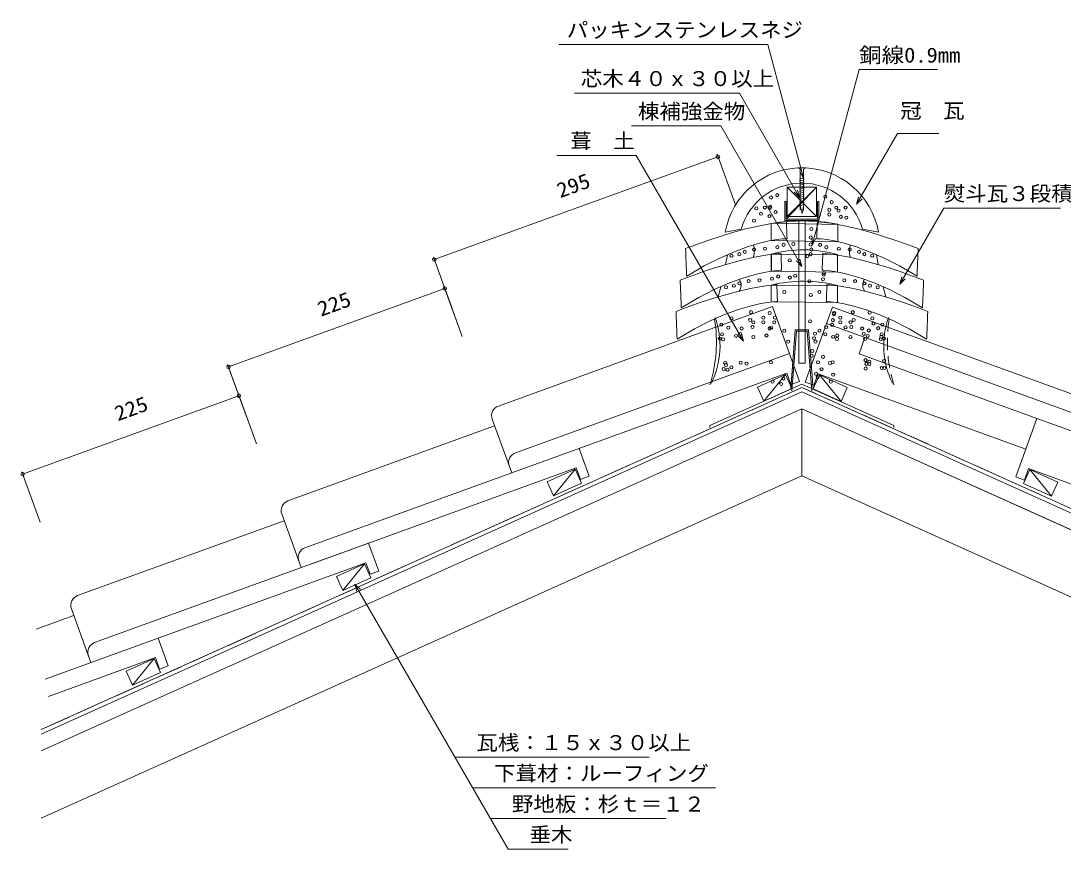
# Model space of a CAD drawing. Units: millimetres, scale not verified. Extents: x -774 to 773, y -402 to 408.
# Drawn here: x -774 to 245, y -402 to 408 of the extents above; entities that cross this region are included whole.
import ezdxf
from ezdxf.enums import TextEntityAlignment as Align

# ---------------------------------------------------------------- set-up
doc = ezdxf.new("R2010")
doc.units = ezdxf.units.MM
doc.header["$LTSCALE"] = 10
doc.linetypes.add('DASHED1', pattern=[1.8, 1.2, -0.6])
doc.linetypes.add('DASHED3', pattern=[4, 3, -1])
for name, color, linetype, lineweight in [('0-0_LAYER001', 2, 'Continuous', 18), ('0-1_LAYER002', 7, 'Continuous', 18), ('0-2_LAYER003', 2, 'Continuous', 18), ('0-3_LAYER004', 2, 'DASHED3', 18), ('0-4_LAYER005', 4, 'Continuous', 18), ('0-5_LAYER006', 2, 'Continuous', 18), ('0-6_LAYER007', 2, 'Continuous', 18)]:
    doc.layers.add(name, color=color, linetype=linetype, lineweight=lineweight)
doc.styles.add('ＭＳ ゴシック', font='')
doc.styles.get('ＭＳ ゴシック').set_extended_font_data('MS Gothic')

msp = doc.modelspace()

# ---------------------------------------------------------------- linework, layer by layer
at = {"layer": '0-0_LAYER001'}
for p, q in [((-93.46, 277.3), (-75.55, 227.95)), ((-369.92, 174.34), (-92.61, 274.95)), ((24.52, 191.82), (-40.55, 192.9)), ((-370.77, 176.69), (-352.87, 127.34)), ((-83.4, 179.07), (-85.1, 169.38)), ((62.31, 179.07), (64.01, 169.38)), ((-40.55, 162.96), (24.18, 162.12)), ((-359.69, 146.14), (-571.2, 69.41)), ((-360.54, 148.49), (-342.63, 99.14)), ((-89.9, 147.69), (-92.55, 137.77)), ((68.81, 147.69), (71.45, 137.77)), ((24.17, 132.4), (-40.55, 133.08)), ((51.14, 98.06), (45.34, 82.08)), ((219.25, 18.98), (45.34, 82.08)), ((-572.05, 71.76), (-554.14, 22.4)), ((-26.62, 62.01), (-53.98, 49.7)), ((-26.62, 62.01), (-47.82, 36.02)), ((-20.46, 48.33), (-26.62, 62.01)), ((6.54, 61.55), (33.88, 49.22)), ((-560.97, 41.2), (-772.48, -35.53)), ((-561.82, 43.55), (-543.91, -5.8)), ((-53.98, 49.7), (-47.82, 36.02)), ((-47.82, 36.02), (-20.46, 48.33)), ((27.72, 35.54), (0.37, 47.88)), ((33.88, 49.22), (27.72, 35.54)), ((-10.55, 28.54), (-10.55, -37.26)), ((-232.32, -30.53), (-259.67, -42.86)), ((-232.32, -30.53), (-253.5, -56.54)), ((-226.15, -44.2), (-232.32, -30.53)), ((-773.33, -33.18), (-755.42, -82.53)), ((212.28, -31.06), (239.64, -43.37)), ((-259.67, -42.86), (-253.5, -56.54)), ((-253.5, -56.54), (-226.15, -44.2)), ((233.49, -57.05), (206.13, -44.74)), ((239.64, -43.37), (233.49, -57.05)), ((-438.07, -123.14), (-465.42, -135.45)), ((-438.07, -123.14), (-459.27, -149.13)), ((-431.91, -136.82), (-438.07, -123.14)), ((-465.42, -135.45), (-459.27, -149.13)), ((-459.27, -149.13), (-431.91, -136.82)), ((-447.51, -142.92), (-297.82, -402.19)), ((-643.83, -215.74), (-671.19, -228.05)), ((-643.83, -215.74), (-665.03, -241.73)), ((-637.68, -229.41), (-643.83, -215.74)), ((-671.19, -228.05), (-665.03, -241.73)), ((-665.03, -241.73), (-637.68, -229.41)), ((-349.75, -312.24), (-159.95, -312.24)), ((-332.44, -342.23), (-94.96, -342.23)), ((-315.06, -372.32), (-143.39, -372.32)), ((-297.82, -402.19), (-239.01, -402.19))]:
    msp.add_line(p, q, dxfattribs=at)
at = {"layer": '0-0_LAYER001', "color": 4}
for p, q in [((-25.68, 211.4), (-38.59, 209.85)), ((4.59, 211.4), (17.5, 209.85)), ((-31.02, 180.52), (-43.93, 178.97)), ((9.93, 180.52), (22.84, 178.97)), ((-35.05, 149.94), (-47.97, 148.4)), ((13.96, 149.94), (26.88, 148.4)), ((-307.32, 31.12), (-39.41, 128.32)), ((-39.41, 128.32), (-12.86, 55.16)), ((19.34, 127.68), (-7.21, 54.52)), ((287.25, 30.48), (19.34, 127.68)), ((278.4, 15.61), (13.54, 111.7)), ((-290.67, -14.78), (-22.75, 82.42)), ((-496.38, -107.5), (-25.42, 63.37)), ((-25.42, 63.37), (-21.32, 52.09)), ((5.35, 62.73), (1.25, 51.45)), ((208.39, -10.94), (5.35, 62.73)), ((-21.32, 52.09), (-12.86, 55.16)), ((1.25, 51.45), (-7.21, 54.52)), ((-513.03, -61.6), (-310.92, 11.73)), ((-313.31, 18.31), (-294.27, -34.17)), ((219.25, 18.98), (198.5, -38.2)), ((484.11, -77.11), (219.25, 18.98)), ((-307.51, 2.33), (-294.27, -34.17)), ((-228.46, -10.3), (-218.57, -37.56)), ((211.06, -29.99), (206.97, -41.27)), ((414.11, -103.66), (211.06, -29.99)), ((198.5, -38.2), (206.97, -41.27)), ((-718.74, -154.31), (-516.63, -80.99)), ((-519.02, -74.41), (-499.98, -126.89)), ((-519.02, -74.41), (-499.98, -126.89)), ((-424.29, -130.28), (-432.75, -133.35)), ((-724.73, -167.12), (-705.69, -219.61)), ((-759.29, -187.11), (-722.35, -173.71)), ((-715.53, -192.51), (-705.69, -219.61)), ((-639.89, -195.73), (-630, -223)), ((-642.55, -214.78), (-747.26, -252.77)), ((-642.55, -214.78), (-638.46, -226.07)), ((-630, -223), (-638.46, -226.07))]:
    msp.add_line(p, q, dxfattribs=at)
at = {"layer": '0-0_LAYER001'}
for points in [[(-8.92, 254.05), (-43.93, 384.69), (-248.06, 384.69)], [(-0.51, 188.5), (45.46, 360.08), (121.96, 360.08)], [(-12.78, 235.04), (-71.69, 337.07), (-232.91, 337.07)], [(-10.55, 167.64), (-89.86, 305.02), (-177.16, 305.02)], [(42.97, 228.57), (82.81, 297.57), (123.31, 297.57)], [(-67.76, 94.7), (-172.49, 276.11), (-250.2, 276.11)], [(-8.92, 261.55), (-8.92, 254.05), (-12.67, 260.55)], [(-14.72, 242.28), (-12.78, 235.04), (-18.09, 240.34)], [(48.27, 233.87), (42.97, 228.57), (44.91, 235.81)], [(85.24, 150.34), (128.16, 224.68), (242.16, 224.68)], [(3.24, 195), (-0.51, 188.5), (-0.51, 196)], [(-12.49, 174.89), (-10.55, 167.64), (-15.85, 172.95)], [(90.54, 155.65), (85.24, 150.34), (87.18, 157.59)], [(-69.7, 101.95), (-67.76, 94.7), (-73.06, 100.01)], [(0.37, 47.88), (6.54, 61.55), (27.72, 35.54)], [(206.13, -44.74), (212.28, -31.06), (233.49, -57.05)], [(-445.57, -150.16), (-447.51, -142.92), (-442.21, -148.22)]]:
    msp.add_lwpolyline(points, dxfattribs=at)
at = {"layer": '0-0_LAYER001', "color": 4}
for points in [[(-25.68, 211.4), (-25.66, 210.93), (-25.61, 209.67), (-25.54, 207.81), (-25.45, 205.55), (-25.36, 203.09), (-25.26, 200.63), (-25.18, 198.36), (-25.1, 196.5), (-25.05, 195.24), (-25.04, 194.77), (-26.18, 194.75), (-29.55, 194.52), (-35.03, 193.87), (-42.51, 192.55), (-51.88, 190.35), (-63.02, 187.03), (-75.83, 182.36), (-90.2, 176.12), (-106.02, 168.08), (-123.17, 158), (-123.2, 158.76), (-123.28, 160.82), (-123.4, 163.85), (-123.54, 167.52), (-123.69, 171.53), (-123.85, 175.53), (-123.99, 179.21), (-124.11, 182.24), (-124.19, 184.3), (-124.22, 185.05), (-122.57, 185.7), (-117.94, 187.48), (-110.74, 190.13), (-101.44, 193.4), (-90.45, 197.01), (-78.22, 200.73), (-65.19, 204.28), (-51.8, 207.42), (-38.48, 209.87)], [(4.59, 211.4), (4.57, 210.93), (4.52, 209.67), (4.45, 207.81), (4.36, 205.55), (4.27, 203.09), (4.17, 200.63), (4.09, 198.36), (4.01, 196.5), (3.96, 195.24), (3.95, 194.77), (5.09, 194.75), (8.46, 194.52), (13.94, 193.87), (21.42, 192.55), (30.79, 190.35), (41.93, 187.03), (54.74, 182.36), (69.11, 176.12), (84.93, 168.08), (102.08, 158), (102.11, 158.76), (102.19, 160.82), (102.3, 163.85), (102.45, 167.52), (102.6, 171.53), (102.76, 175.53), (102.9, 179.21), (103.02, 182.24), (103.1, 184.3), (103.13, 185.05), (101.48, 185.7), (96.85, 187.48), (89.65, 190.13), (80.35, 193.4), (69.36, 197.01), (57.13, 200.73), (44.1, 204.28), (30.71, 207.42), (17.39, 209.87)], [(-31.02, 180.52), (-31, 180.05), (-30.95, 178.79), (-30.88, 176.93), (-30.79, 174.67), (-30.7, 172.21), (-30.6, 169.75), (-30.51, 167.48), (-30.44, 165.62), (-30.39, 164.36), (-30.37, 163.89), (-31.52, 163.87), (-34.89, 163.64), (-40.37, 162.99), (-47.85, 161.67), (-57.21, 159.47), (-68.36, 156.15), (-81.17, 151.48), (-95.54, 145.24), (-111.36, 137.2), (-128.51, 127.12), (-128.54, 127.88), (-128.61, 129.94), (-128.73, 132.97), (-128.88, 136.64), (-129.03, 140.65), (-129.19, 144.65), (-129.33, 148.33), (-129.45, 151.36), (-129.53, 153.42), (-129.55, 154.17), (-127.91, 154.82), (-123.27, 156.6), (-116.08, 159.25), (-106.77, 162.52), (-95.78, 166.13), (-83.56, 169.85), (-70.53, 173.4), (-57.14, 176.54), (-43.82, 178.99)], [(9.93, 180.52), (9.91, 180.05), (9.86, 178.79), (9.79, 176.93), (9.7, 174.67), (9.61, 172.21), (9.51, 169.75), (9.42, 167.48), (9.35, 165.62), (9.3, 164.36), (9.28, 163.89), (10.43, 163.87), (13.8, 163.64), (19.28, 162.99), (26.76, 161.67), (36.12, 159.47), (47.27, 156.15), (60.08, 151.48), (74.45, 145.24), (90.26, 137.2), (107.42, 127.12), (107.44, 127.88), (107.52, 129.94), (107.64, 132.97), (107.78, 136.64), (107.94, 140.65), (108.09, 144.65), (108.24, 148.33), (108.36, 151.36), (108.43, 153.42), (108.46, 154.17), (106.82, 154.82), (102.18, 156.6), (94.99, 159.25), (85.68, 162.52), (74.69, 166.13), (62.47, 169.85), (49.44, 173.4), (36.05, 176.54), (22.73, 178.99)], [(-35.05, 149.94), (-35.04, 149.47), (-34.99, 148.21), (-34.91, 146.35), (-34.83, 144.09), (-34.73, 141.63), (-34.64, 139.17), (-34.55, 136.91), (-34.48, 135.05), (-34.43, 133.78), (-34.41, 133.32), (-35.56, 133.29), (-38.93, 133.07), (-44.4, 132.41), (-51.88, 131.09), (-61.25, 128.89), (-72.39, 125.57), (-85.21, 120.9), (-99.58, 114.66), (-115.39, 106.62), (-132.54, 96.55), (-132.57, 97.3), (-132.65, 99.36), (-132.77, 102.39), (-132.91, 106.07), (-133.07, 110.07), (-133.22, 114.08), (-133.36, 117.75), (-133.48, 120.78), (-133.56, 122.84), (-133.59, 123.6), (-131.95, 124.25), (-127.31, 126.03), (-120.12, 128.68), (-110.81, 131.94), (-99.82, 135.56), (-87.59, 139.27), (-74.56, 142.82), (-61.17, 145.96), (-47.86, 148.42)], [(13.96, 149.94), (13.95, 149.47), (13.9, 148.21), (13.82, 146.35), (13.74, 144.09), (13.64, 141.63), (13.55, 139.17), (13.46, 136.91), (13.39, 135.05), (13.34, 133.78), (13.32, 133.32), (14.47, 133.29), (17.84, 133.07), (23.31, 132.41), (30.79, 131.09), (40.16, 128.89), (51.3, 125.57), (64.12, 120.9), (78.49, 114.66), (94.3, 106.62), (111.45, 96.55), (111.48, 97.3), (111.56, 99.36), (111.68, 102.39), (111.82, 106.07), (111.98, 110.07), (112.13, 114.08), (112.27, 117.75), (112.39, 120.78), (112.47, 122.84), (112.5, 123.6), (110.86, 124.25), (106.22, 126.03), (99.03, 128.68), (89.72, 131.94), (78.73, 135.56), (66.5, 139.27), (53.47, 142.82), (40.08, 145.96), (26.77, 148.42)], [(-490.58, -123.48), (-231.13, -29.35), (-227.03, -40.63), (-218.57, -37.56)], [(-702.09, -200.22), (-434.18, -103.02), (-424.29, -130.28)], [(-750.37, -235.82), (-436.84, -122.07), (-432.75, -133.35)]]:
    msp.add_lwpolyline(points, dxfattribs=at)
at = {"layer": '0-0_LAYER001'}
for centre in [(-92.61, 274.95), (-369.92, 174.34), (-359.69, 146.14), (-571.2, 69.41), (-560.97, 41.2), (-772.48, -35.53)]:
    msp.add_circle(centre, 1.7, dxfattribs=at)
msp.add_arc((-233.11, 93.7), 139, 342.49919, 9.13908, dxfattribs=at)
at = {"layer": '0-0_LAYER001', "linetype": 'DASHED1'}
msp.add_arc((212.02, 93.7), 139, 170.86092, 197.5008, dxfattribs=at)
at = {"layer": '0-0_LAYER001', "color": 4}
for centre in [(-303.91, 21.72), (-287.25, -24.18), (-509.62, -71), (-492.97, -116.9), (-715.33, -163.71), (-698.68, -209.62)]:
    msp.add_arc(centre, 10, 109.94091, 199.94091, dxfattribs=at)
at = {"layer": '0-1_LAYER002'}
for p, q in [((-248.06, 384.69), (-43.93, 384.69)), ((-0.51, 188.5), (45.46, 360.08)), ((45.46, 360.08), (121.96, 360.08)), ((-232.91, 337.07), (-71.69, 337.07)), ((-12.78, 235.04), (-71.69, 337.07)), ((-177.16, 305.02), (-89.86, 305.02)), ((82.81, 297.57), (123.31, 297.57)), ((-250.2, 276.11), (-172.49, 276.11)), ((-67.76, 94.7), (-172.49, 276.11)), ((-93.46, 277.3), (-75.55, 227.95)), ((-92.61, 274.95), (-369.92, 174.34)), ((-12.11, 262.75), (-12.11, 223.08)), ((-8.92, 262.79), (-8.92, 228.08)), ((-25.86, 213.96), (3.8, 245.12)), ((-24.84, 245.12), (-24.84, 216.48)), ((3.8, 216.48), (-24.84, 245.12)), ((42.97, 228.57), (44.91, 235.81)), ((-8.92, 228.08), (-8.92, 226.32)), ((85.24, 150.34), (128.16, 224.68)), ((128.16, 224.68), (242.16, 224.68)), ((-40.55, 192.9), (-40.55, 209.63)), ((24.52, 208.56), (-38.59, 209.85)), ((24.52, 208.88), (24.52, 191.82)), ((-40.55, 192.9), (24.52, 191.82)), ((-370.5, 175.94), (-342.63, 99.14)), ((-40.37, 162.99), (-40.37, 179.63)), ((-40.37, 179.63), (24.18, 179.21)), ((24.18, 179.21), (24.18, 162.12)), ((-10.55, 167.64), (-15.85, 172.95)), ((24.18, 162.12), (-40.37, 162.99)), ((-359.69, 146.14), (-571.2, 69.41)), ((-40.55, 133.08), (-40.55, 149.46)), ((-40.55, 149.28), (24.17, 149.05)), ((24.17, 149.05), (24.17, 132.41)), ((24.17, 132.41), (-38.93, 133.07)), ((-571.78, 71), (-543.91, -5.8)), ((-47.82, 36.02), (-26.62, 62.01)), ((6.54, 61.55), (27.72, 35.54)), ((-560.97, 41.2), (-772.48, -35.53)), ((-10.55, 44.99), (-754.29, -289.7)), ((-10.55, 44.99), (733.2, -289.7)), ((-10.55, 28.54), (-754.29, -306.15)), ((79.45, 12.16), (79.45, 9.97)), ((-253.5, -56.54), (-232.32, -30.53)), ((-773.33, -33.18), (-755.42, -82.53)), ((212.28, -31.06), (233.49, -57.05)), ((-459.27, -149.13), (-438.07, -123.14)), ((-447.51, -142.92), (-297.82, -402.19)), ((-665.03, -241.73), (-643.83, -215.74)), ((-349.75, -312.24), (-159.95, -312.24)), ((-332.44, -342.23), (-94.96, -342.23)), ((-315.06, -372.32), (-143.39, -372.32)), ((-297.82, -402.19), (-239.01, -402.19))]:
    msp.add_line(p, q, dxfattribs=at)
at = {"layer": '0-1_LAYER002', "color": 2}
for p, q in [((-14.35, 264.16), (-6.69, 264.16)), ((-12.11, 262.79), (-14.35, 264.16)), ((-12.11, 262.75), (-12.12, 223.08)), ((-8.92, 262.79), (-8.93, 222.18)), ((-8.92, 262.79), (-6.69, 264.16)), ((-24.84, 216.48), (-24.84, 245.12)), ((-24.84, 216.48), (3.8, 245.12)), ((-24.84, 245.12), (3.8, 245.12)), ((-24.84, 245.12), (3.8, 216.48)), ((-12.78, 253.02), (-8.26, 254.23)), ((-12.78, 251.02), (-8.26, 252.23)), ((-12.78, 249.02), (-8.26, 250.23)), ((-12.78, 247.02), (-8.26, 248.24)), ((-12.78, 245.03), (-8.26, 246.24)), ((-12.78, 243.03), (-8.26, 244.24)), ((-12.78, 241.03), (-8.26, 242.24)), ((-12.78, 239.03), (-8.26, 240.24)), ((-12.78, 237.03), (-8.26, 238.25)), ((-12.78, 235.04), (-8.26, 236.25)), ((-27.22, 212.6), (-27.22, 231.01)), ((-27.22, 231.01), (-25.86, 231.01)), ((-25.86, 213.96), (-25.86, 231.01)), ((-12.78, 233.04), (-8.26, 234.25)), ((-12.78, 231.04), (-8.26, 232.25)), ((-12.78, 229.04), (-8.26, 230.25)), ((-12.78, 227.04), (-8.26, 228.26)), ((-12.12, 227.22), (-10.33, 219.3)), ((-10.33, 219.3), (-8.93, 226.32)), ((6.19, 212.6), (6.19, 231.01)), ((-40.55, 209.63), (-40.55, 192.9)), ((6.19, 212.6), (-27.22, 212.6)), ((4.82, 213.96), (-25.86, 213.96)), ((-13.59, 212.6), (-13.59, 72.93)), ((-7.45, 212.6), (-7.45, 72.93)), ((24.52, 208.88), (24.52, 191.82)), ((-40.55, 179.63), (-40.55, 162.96)), ((24.18, 179.21), (24.18, 162.12)), ((-40.55, 149.46), (-40.55, 133.08)), ((24.17, 149.05), (24.17, 132.4)), ((-17.06, 105.77), (-21.49, 47.74)), ((-15.8, 104.4), (-20.26, 45.94)), ((-17.06, 105.77), (-3.98, 105.77)), ((-5.24, 104.4), (-15.8, 104.4)), ((-5.24, 104.4), (-0.79, 46.08)), ((-3.98, 105.77), (0.43, 48.02)), ((-13.59, 72.93), (-7.45, 72.93))]:
    msp.add_line(p, q, dxfattribs=at)
at = {"layer": '0-1_LAYER002'}
for points in [[(-12.67, 260.55), (-8.92, 254.05), (-43.93, 384.69)], [(-89.86, 305.02), (-10.55, 167.64), (-12.49, 174.89)], [(82.81, 297.57), (42.97, 228.57), (48.27, 233.87)], [(-8.92, 262.79), (-6.69, 264.16), (-14.35, 264.16), (-12.11, 262.75)], [(-24.84, 245.12), (3.8, 245.12), (3.8, 216.48), (-24.84, 216.48)], [(-14.72, 242.28), (-12.78, 235.04), (-18.09, 240.34)], [(-27.22, 231.01), (-25.86, 231.01), (-25.86, 213.96), (4.82, 213.96), (4.82, 231.01)], [(6.19, 212.6), (-27.22, 212.6), (-27.22, 231.01)], [(-8.93, 226.32), (-10.33, 219.3), (-12.11, 227.22)], [(6.19, 212.6), (6.19, 231.01), (4.82, 231.01)], [(-7.45, 212.6), (-7.45, 72.93), (-13.59, 72.93), (-13.59, 212.09), (-13.59, 212.6)], [(-0.51, 196), (-0.51, 188.5), (3.24, 195)], [(87.18, 157.59), (85.24, 150.34), (90.54, 155.65)], [(-73.06, 100.01), (-67.76, 94.7), (-69.7, 101.95)], [(0.37, 47.88), (-3.98, 105.77), (-17.06, 105.77), (-21.48, 47.87)], [(-20.26, 45.94), (-15.8, 104.4), (-5.24, 104.4), (-0.79, 46.08)], [(79.45, 12.16), (-10.55, 52.66), (-100.55, 12.16), (-100.55, 9.97)], [(-754.29, -285.32), (-10.55, 49.37), (733.2, -285.32)], [(733.2, -306.15), (-10.55, 28.54), (-10.55, -37.26)], [(-754.29, -371.95), (-10.55, -37.26), (733.2, -371.95)], [(-445.57, -150.16), (-447.51, -142.92), (-442.21, -148.22)]]:
    msp.add_lwpolyline(points, dxfattribs=at)
at = {"layer": '0-1_LAYER002', "color": 2}
for points in [[(3.8, 245.12), (3.8, 216.48), (-24.84, 216.48)], [(4.82, 213.96), (4.82, 231.01), (6.19, 231.01)]]:
    msp.add_lwpolyline(points, dxfattribs=at)
at = {"layer": '0-1_LAYER002'}
for points in [[(-47.82, 36.02), (-53.98, 49.7), (-26.62, 62.01), (-20.46, 48.33)], [(6.54, 61.55), (0.43, 48.02), (27.72, 35.54), (33.88, 49.22)], [(-259.67, -42.86), (-253.5, -56.54), (-226.15, -44.2), (-232.32, -30.53)], [(212.28, -31.06), (206.13, -44.74), (233.49, -57.05), (239.64, -43.37)], [(-459.27, -149.13), (-465.42, -135.45), (-438.07, -123.14), (-431.91, -136.82)], [(-665.03, -241.73), (-671.19, -228.05), (-643.83, -215.74), (-637.68, -229.41)]]:
    msp.add_lwpolyline(points, close=True, dxfattribs=at)
for centre, radius, start, end in [((-79.31, 182.45), 22.21, 346.15039, 16.28736), ((58.22, 182.45), 22.21, 163.71264, 193.84961), ((-80.13, 149.53), 10.1, 321.40672, 31.28883), ((59.04, 149.53), 10.1, 148.71117, 218.59328), ((-173.86, 90.03), 83.26, 334.02188, 19.39963), ((152.77, 90.03), 83.26, 160.60037, 205.97812)]:
    msp.add_arc(centre, radius, start, end, dxfattribs=at)
at = {"layer": '0-2_LAYER003'}
for p, q in [((-754.29, -289.7), (-10.55, 44.99)), ((733.2, -289.7), (-10.55, 44.99)), ((-754.29, -306.15), (-10.55, 28.54)), ((733.2, -306.15), (-10.55, 28.54)), ((-754.29, -371.95), (-10.55, -37.26)), ((733.2, -371.95), (-10.55, -37.26))]:
    msp.add_line(p, q, dxfattribs=at)
at = {"layer": '0-3_LAYER004'}
for p in [(-754.29, -285.32), (733.2, -285.32)]:
    msp.add_line(p, (-10.55, 49.37), dxfattribs=at)
at = {"layer": '0-4_LAYER005'}
for p, q in [((-85.55, 201.09), (-69.79, 204.09)), ((48.7, 204.09), (64.45, 201.09))]:
    msp.add_line(p, q, dxfattribs=at)
for centre, radius, start, end in [((-10.55, 187.95), 76.14, 9.93945, 170.06054), ((-10.55, 187.59), 61.5, 15.56273, 164.43727)]:
    msp.add_arc(centre, radius, start, end, dxfattribs=at)
at = {"layer": '0-5_LAYER006'}
for centre in [(-40.73, 235.07), (-34.65, 237.35), (12.41, 235.83), (-55.15, 224.44), (-46.8, 225.2), (-42.06, 224.77), (-41.49, 225.96), (16.21, 222.93), (18.49, 230.52), (23.04, 225.2), (32.15, 225.2), (-50.59, 219.13), (-42.24, 216.85), (-36.28, 220.76), (16.21, 218.37), (25.32, 222.17), (27.6, 216.09), (32.91, 215.33), (-57.43, 212.3), (-1.38, 204.15), (-1.94, 195.93), (-57.29, 184.16), (-46.66, 184.92), (-34.52, 186.44), (-28.44, 188.72), (-18.92, 189.59), (-1.94, 189.03), (-1.25, 184.22), (7.35, 188.72), (13.42, 186.44), (25.57, 184.92), (36.2, 184.16), (-79.31, 178.09), (-71.71, 179.61), (-66.4, 181.89), (-22.37, 173.53), (-5.26, 177.71), (-2.01, 179.66), (45.31, 181.89), (50.62, 179.61), (58.21, 178.09), (-62.63, 153.28), (-52, 154.04), (-39.85, 155.56), (-33.78, 157.84), (-22.37, 156.83), (-17.08, 158.6), (-3.26, 153.16), (10.01, 155.12), (10.77, 159.68), (10.9, 161.2), (30.91, 154.04), (41.54, 153.28), (-84.64, 147.21), (-77.05, 148.73), (-71.74, 151), (-27.71, 142.65), (6.62, 142.65), (50.65, 151), (55.96, 148.73), (63.55, 147.21), (-1.76, 139.64), (-60.35, 122.92), (-42.13, 122.16), (20.77, 120.97), (21.04, 122.16), (39.26, 122.92), (55.69, 122.49), (-89.2, 110.77), (-79.33, 116.84), (-61.11, 115.32), (-58.07, 113.05), (-48.2, 117.6), (-48.2, 113.05), (-37.58, 113.05), (-36.82, 117.6), (-2.51, 113.88), (19.78, 115.1), (27.11, 117.6), (27.11, 113.05), (36.98, 113.05), (40.02, 115.32), (58.24, 116.84), (59.48, 111.86), (68.11, 110.77), (-88.55, 101.23), (-82.38, 107.68), (-70.98, 101.66), (-69.46, 106.97), (-58.83, 108.49), (-42.13, 106.97), (-40.61, 107.73), (-27.71, 104.74), (2.25, 101.9), (6.62, 104.74), (12.41, 101.28), (13.17, 108.11), (19.02, 110.54), (32.15, 108.06), (37.74, 108.49), (48.37, 106.97), (49.89, 101.66), (54.93, 105.03), (64.04, 107.3), (67.46, 101.23), (-90.72, 97.1), (-87.68, 96.35), (-74.89, 99.71), (-58.07, 98.62), (-45.17, 100.14), (-23.91, 94.12), (1.49, 97.35), (2.82, 94.12), (20.01, 98.95), (23.8, 96.68), (24.08, 100.14), (36.98, 98.62), (51.13, 96.68), (53.8, 99.71), (66.59, 96.35), (67.07, 98.95), (69.63, 97.1), (-1.01, 80.32), (-0.25, 84.87), (-85.58, 73.48), (-84.82, 71.2), (-70.4, 73.48), (-64.73, 72.6), (-40.73, 73.95), (5.21, 73.95), (10.14, 79.26), (16.97, 73.19), (19.63, 73.95), (51.65, 76), (52.6, 72.43), (55.44, 74.48), (55.44, 72.2), (69.87, 75.24), (-87.1, 67.4), (-83.3, 66.64), (-79.51, 68.92), (3.31, 62.56), (8.62, 67.12), (20.01, 61.8), (51.84, 67.87), (67.59, 68.41), (69.87, 68.41), (-39.21, 54.97), (-30.86, 52.69), (-28.58, 58.01), (4.82, 59.52), (17.73, 54.97)]:
    msp.add_circle(centre, 1.52, dxfattribs=at)
at = {"layer": '0-6_LAYER007'}
for p, q in [((-100.55, 12.16), (-10.55, 52.66)), ((79.45, 12.16), (-10.55, 52.66)), ((-100.55, 12.16), (-100.55, 9.97)), ((79.45, 12.16), (79.45, 9.97))]:
    msp.add_line(p, q, dxfattribs=at)
for centre, radius, start, end in [((-10.15, 24.92), 187.2, 79.32823, 99.34517), ((-8.92, 64.2), 119.68, 73.94615, 105.32263), ((-9.03, 16.72), 136.43, 75.91273, 103.35595)]:
    msp.add_arc(centre, radius, start, end, dxfattribs=at)

# ---------------------------------------------------------------- texts
at = {"layer": '0-0_LAYER001', "color": 7, "style": 'ＭＳ ゴシック'}
for s, width, p in [('パッキンステンレスネジ\u3000', 1.05, (-240.43, 387.19)), ('銅線0.9mm', 1.1, (45.46, 362.58)), ('芯木４０ｘ３０以上', 1.05, (-226.71, 339.57)), ('棟補強金物', 1.05, (-170.86, 307.52)), ('冠\u3000瓦', 1.05, (85.6, 308.12)), ('葺\u3000土\u3000', 1.05, (-236.99, 278.61)), ('熨斗瓦３段積み', 1.05, (128.16, 227.18)), ('\u3000瓦桟：１５ｘ３０以上', 1.05, (-349.75, -309.74)), ('\u3000下葺材：ルーフィング', 1.05, (-332.44, -339.73)), ('\u3000野地板：杉ｔ＝１２', 1.05, (-315.06, -369.82)), ('\u3000垂木', 1.05, (-297.82, -399.69))]:
    msp.add_text(s, height=14.66, dxfattribs=dict(at, width=width)).set_placement(p, align=Align.BOTTOM_LEFT)
at = {"layer": '0-0_LAYER001', "color": 7, "style": 'ＭＳ ゴシック', "width": 1.1}
for s, p in [('295', (-245.44, 230.2)), ('225', (-479.33, 114.24)), ('225', (-677.84, 12.04))]:
    msp.add_text(s, height=14.66, rotation=19.941, dxfattribs=at).set_placement(p, align=Align.BOTTOM_LEFT)

doc.saveas('drawing.dxf')
